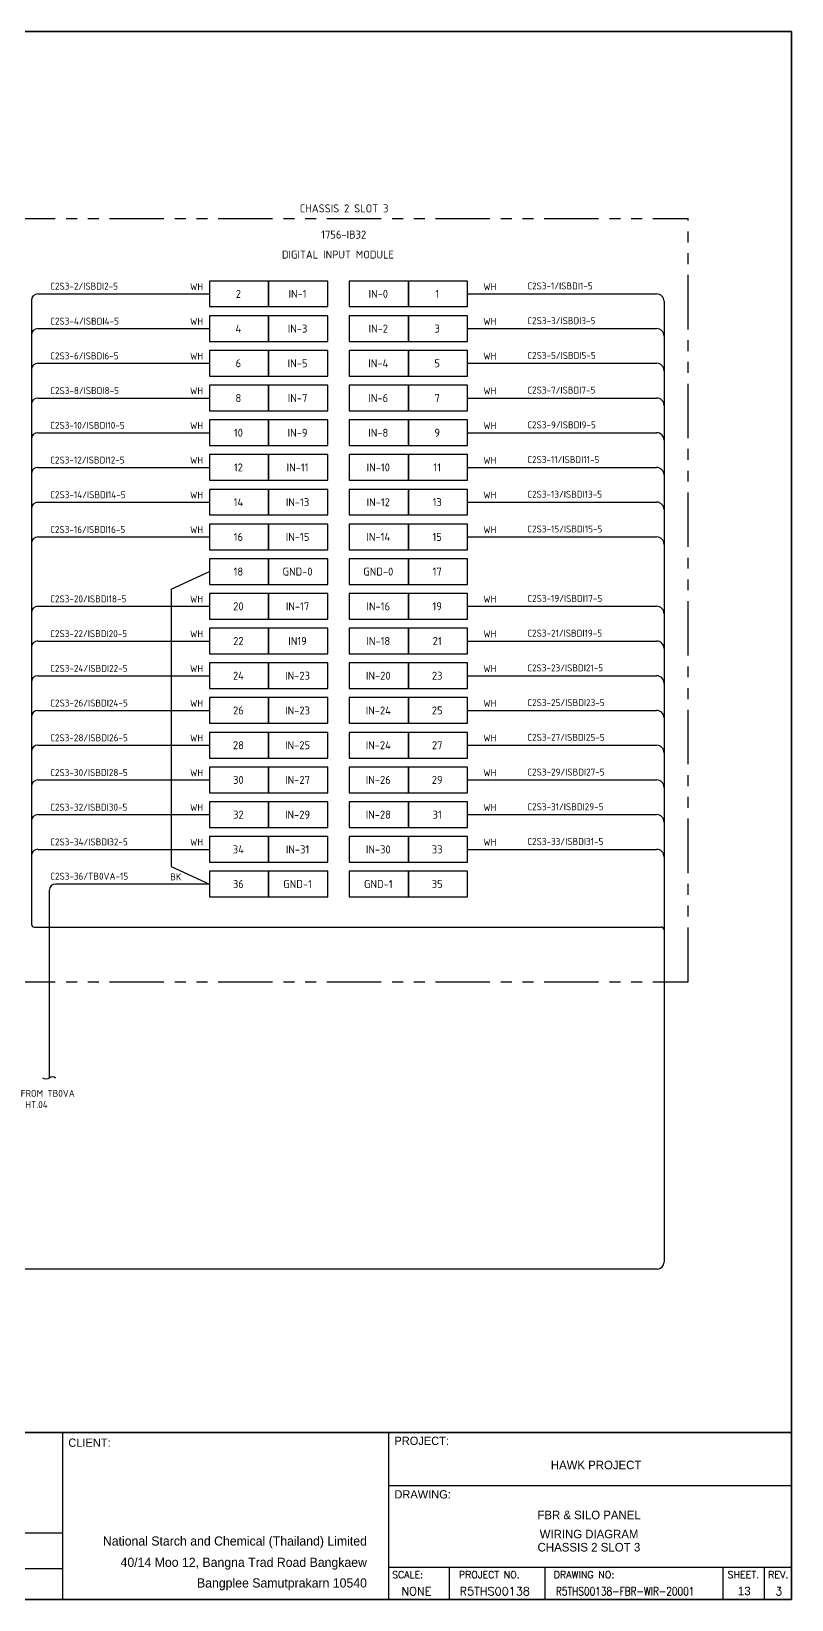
# Model space of a CAD drawing. Header units: inches. Extents: x 579627 to 667544, y 458630 to 507164.
# Drawn here: x 626321 to 627633, y 493540 to 496244 of the extents above; entities that cross this region are included whole.
import ezdxf
from ezdxf.enums import TextEntityAlignment as Align

# ---------------------------------------------------------------- set-up
doc = ezdxf.new("R2010")
doc.units = ezdxf.units.IN
doc.header["$MEASUREMENT"] = 0
doc.linetypes.add('PHANTOM2', pattern=[1.25, 0.625, -0.125, 0.125, -0.125, 0.125, -0.125])
for name, color, linetype in [('ASHADE', 7, 'Continuous'), ('GT_1', 9, 'Continuous'), ('HELPPOINT', 7, 'Continuous'), ('IE-CABLE', 1, 'Continuous'), ('IE-EQUIP', 253, 'Continuous'), ('IE-WIRE', 7, 'Continuous'), ('MEMBER', 7, 'Continuous'), ('TITLE_BOX', 7, 'Continuous')]:
    doc.layers.add(name, color=color, linetype=linetype)
doc.styles.add('HTX11', font='O8111901')
doc.styles.add('ISO3098B', font='ISO3098B.shx')
doc.styles.add('ROMANS', font='romans.shx', dxfattribs={"width": 0.85, "height": 25})
doc.styles.add('T1', font='browa.ttf', dxfattribs={"height": 1000})

# ---------------------------------------------------------------- blocks, each defined once
blk = doc.blocks.new('TPA')
at = {"color": 4}
for p, q in [((566459.5, 502010.1), (566459.5, 501946.4)), ((566647.2, 502010.1), (566647.2, 501946.4))]:
    blk.add_line(p, q, dxfattribs=at)
at = {"color": 4, "ltscale": 0.5}
for p, q in [((566996.2, 502010.1), (566996.2, 501946.4)), ((566996.2, 502010.1), (566996.2, 501946.4)), ((567077.1, 502010.1), (567077.1, 501946.4)), ((567077.1, 502010.1), (567077.1, 501946.4))]:
    blk.add_line(p, q, dxfattribs=at)
at = {"layer": 'GT_1', "color": 4}
for p, q in [((566341, 501946.4), (566341, 502273.8)), ((566341, 501946.4), (566341, 502273.8)), ((566341, 502010.1), (567131, 502010.1))]:
    blk.add_line(p, q, dxfattribs=at)
at = {"layer": 'GT_1', "color": 4, "flags": 128}
for points in [[(565702.1, 501946.4), (565702.1, 502273.8)], [(566341, 501946.4), (566341, 502273.8)], [(565702.1, 502076.3), (564807.7, 502076.3)], [(565702.1, 502006.4), (564807.7, 502006.4)]]:
    blk.add_lwpolyline(points, dxfattribs=at)
at = {"layer": 'HELPPOINT', "color": 4, "lineweight": 35}
for p, q in [((562706.8, 505019.3), (567131, 505019.3)), ((562706.8, 505019.3), (567131, 505019.3)), ((567131, 505019.3), (567131, 501946.4)), ((567131, 505019.3), (567131, 501946.4)), ((567131, 501946.4), (562706.8, 501946.4)), ((567131, 501946.4), (562706.8, 501946.4))]:
    blk.add_line(p, q, dxfattribs=at)
at = {"layer": 'HELPPOINT', "color": 4}
for p, q in [((566341, 502169.7), (567131, 502169.7)), ((566341, 502169.7), (567131, 502169.7)), ((566341, 502010.1), (567131, 502010.1))]:
    blk.add_line(p, q, dxfattribs=at)
at = {"layer": 'MEMBER', "color": 4, "lineweight": 35}
blk.add_line((562706.8, 502273.8), (567131, 502273.8), dxfattribs=at)
blk.add_line((562706.8, 502273.8), (567131, 502273.8), dxfattribs=at)
at = {"layer": 'MEMBER', "color": 4}
for p, q in [((566341, 502169.7), (567131, 502169.7)), ((566341, 502169.7), (567131, 502169.7)), ((566341, 502010.1), (567131, 502010.1)), ((566341, 502010.1), (567131, 502010.1))]:
    blk.add_line(p, q, dxfattribs=at)
at = {"color": 4, "ltscale": 100, "style": 'HTX11'}
for s, p in [('HAWK PROJECT', (566747.6, 502210.2)), ('FBR & SILO PANEL', (566733.8, 502112.3)), ('WIRING DIAGRAM', (566733.8, 502074.9))]:
    blk.add_text(s, height=16.696, dxfattribs=at).set_placement(p, align=Align.MIDDLE_CENTER)
at = {"style": 'HTX11'}
for tag, p in [('A', (566704.3, 502037.1)), ('B', (567038.2, 501963.3))]:
    blk.add_attdef(tag, text='', height=16.8, dxfattribs=at).set_placement(p, align=Align.MIDDLE_CENTER)
at = {"layer": 'GT_1', "color": 4, "style": 'HTX11'}
for s, p in [('CLIENT:', (565712.8, 502245.8)), ('PROJECT:', (566352.2, 502249.5)), ('DRAWING:', (566352.2, 502144.6))]:
    blk.add_text(s, height=16.19, dxfattribs=at).set_placement(p)
at = {"layer": 'MEMBER', "color": 4, "ltscale": 0.8, "style": 'ROMANS'}
for s, height, p in [('SCALE:', 13.49, (566347.7, 501988.5)), ('PROJECT NO.', 13.495, (566478.7, 501988.5)), ('DRAWING NO:', 13.495, (566664.7, 501988.5)), ('SHEET.', 13.64, (567005.3, 501988.5)), ('REV.', 13.64, (567084.8, 501988.5)), ('NONE', 16.17, (566365.9, 501954.7)), ('R5THS00138', 16.17, (566480, 501954.7))]:
    blk.add_text(s, height=height, dxfattribs=at).set_placement(p)
at = {"layer": 'MEMBER', "color": 4, "ltscale": 0.8, "style": 'ROMANS', "width": 0.8}
blk.add_text('R5THS00138-FBR-WIR-20001', height=16.175, dxfattribs=at).set_placement((566668.8, 501954.7))
at = {"layer": 'MEMBER', "color": 4, "ltscale": 0.8, "style": 'ROMANS'}
blk.add_text('3', height=16.2, dxfattribs=at).set_placement((567105.9, 501954.7), align=Align.CENTER)
at = {"layer": 'TITLE_BOX', "color": 7, "linetype": 'ByBlock', "style": 'T1'}
for s, p in [('National Starch and Chemical (Thailand) Limited', (566298.3, 502052.3)), ('40/14 Moo 12, Bangna Trad Road Bangkaew', (566298.3, 502010.5)), ('Bangplee Samutprakarn 10540', (566298.3, 501970.1))]:
    blk.add_text(s, height=18, dxfattribs=at).set_placement(p, align=Align.RIGHT)

msp = doc.modelspace()

# ---------------------------------------------------------------- linework, layer by layer
at = {"color": 4}
for p, q in [((627413.1, 495778.6), (627413.1, 494122)), ((627401.1, 494110), (626211.9, 494110))]:
    msp.add_line(p, q, dxfattribs=at)
for p, q in [((626562.9, 495282.2), (626628.5, 495312.6)), ((626562.9, 495282.2), (626562.9, 494804)), ((626562.9, 494804), (626628.5, 494773.8))]:
    msp.add_line(p, q)
at = {"color": 0}
msp.add_lwpolyline([(626363.3, 494439.3, 0.351), (626352.2, 494439.3, -0.351), (626341.1, 494439.3, 2.081666)], format="xyb", dxfattribs=at)
at = {"color": 4}
msp.add_arc((627401.1, 494122), 12, 270, 0, dxfattribs=at)
at = {"layer": 'ASHADE', "color": 2, "linetype": 'PHANTOM2', "ltscale": 150}
for p, q in [((626268.9, 495921.4), (627454.5, 495921.4)), ((627454.5, 494605.3), (627454.5, 495921.4)), ((626268.9, 494605.3), (627454.5, 494605.3))]:
    msp.add_line(p, q, dxfattribs=at)
at = {"layer": 'IE-CABLE', "color": 4}
for p, q in [((627074.1, 495791.5), (627400.2, 495791.5)), ((627074.1, 495731.6), (627400.2, 495731.6)), ((627074.1, 495671.8), (627400.2, 495671.8)), ((627074.1, 495611.9), (627400.2, 495611.9)), ((627074.1, 495552), (627400.2, 495552)), ((627074.1, 495492.2), (627400.2, 495492.2)), ((627074.1, 495432.3), (627400.2, 495432.3)), ((627074.1, 495372.4), (627400.2, 495372.4)), ((627074.1, 495252.7), (627400.2, 495252.7)), ((627074.1, 495192.8), (627400.2, 495192.8)), ((627074.1, 495133), (627400.2, 495133)), ((627074.1, 495073.1), (627400.2, 495073.1)), ((627074.1, 495013.2), (627400.2, 495013.2)), ((627074.1, 494953.4), (627400.2, 494953.4)), ((627074.1, 494893.5), (627400.2, 494893.5)), ((627074.1, 494833.6), (627400.2, 494833.6))]:
    msp.add_line(p, q, dxfattribs=at)
for centre in [(627400.2, 495778.6), (627400.2, 495718.7), (627400.2, 495658.8), (627400.2, 495599), (627400.2, 495539.1), (627400.2, 495479.2), (627400.2, 495419.4), (627400.2, 495359.5), (627400.2, 495239.8), (627400.2, 495179.9), (627400.2, 495120), (627400.2, 495060.2), (627400.2, 495000.3), (627400.2, 494940.4), (627400.2, 494880.6), (627400.2, 494820.7)]:
    msp.add_arc(centre, 12.9, 0, 90, dxfattribs=at)
at = {"layer": 'IE-EQUIP', "linetype": 'Continuous'}
for points in [[(626628.5, 495813.6), (626628.5, 495769.4), (626730.6, 495769.4), (626730.6, 495813.6)], [(626730.6, 495813.6), (626730.6, 495769.4), (626832.7, 495769.4), (626832.7, 495813.6)], [(626869.9, 495813.6), (626869.9, 495769.4), (626972, 495769.4), (626972, 495813.6)], [(626972, 495813.6), (626972, 495769.4), (627074.1, 495769.4), (627074.1, 495813.6)], [(626628.5, 495753.8), (626628.5, 495709.5), (626730.6, 495709.5), (626730.6, 495753.8)], [(626730.6, 495753.8), (626730.6, 495709.5), (626832.7, 495709.5), (626832.7, 495753.8)], [(626869.9, 495753.8), (626869.9, 495709.5), (626972, 495709.5), (626972, 495753.8)], [(626972, 495753.8), (626972, 495709.5), (627074.1, 495709.5), (627074.1, 495753.8)], [(626628.5, 495693.9), (626628.5, 495649.6), (626730.6, 495649.6), (626730.6, 495693.9)], [(626730.6, 495693.9), (626730.6, 495649.6), (626832.7, 495649.6), (626832.7, 495693.9)], [(626869.9, 495693.9), (626869.9, 495649.6), (626972, 495649.6), (626972, 495693.9)], [(626972, 495693.9), (626972, 495649.6), (627074.1, 495649.6), (627074.1, 495693.9)], [(626628.5, 495634), (626628.5, 495589.8), (626730.6, 495589.8), (626730.6, 495634)], [(626730.6, 495634), (626730.6, 495589.8), (626832.7, 495589.8), (626832.7, 495634)], [(626869.9, 495634), (626869.9, 495589.8), (626972, 495589.8), (626972, 495634)], [(626972, 495634), (626972, 495589.8), (627074.1, 495589.8), (627074.1, 495634)], [(626628.5, 495574.2), (626628.5, 495529.9), (626730.6, 495529.9), (626730.6, 495574.2)], [(626730.6, 495574.2), (626730.6, 495529.9), (626832.7, 495529.9), (626832.7, 495574.2)], [(626869.9, 495574.2), (626869.9, 495529.9), (626972, 495529.9), (626972, 495574.2)], [(626972, 495574.2), (626972, 495529.9), (627074.1, 495529.9), (627074.1, 495574.2)], [(626628.5, 495514.3), (626628.5, 495470), (626730.6, 495470), (626730.6, 495514.3)], [(626730.6, 495514.3), (626730.6, 495470), (626832.7, 495470), (626832.7, 495514.3)], [(626869.9, 495514.3), (626869.9, 495470), (626972, 495470), (626972, 495514.3)], [(626972, 495514.3), (626972, 495470), (627074.1, 495470), (627074.1, 495514.3)], [(626628.5, 495454.4), (626628.5, 495410.2), (626730.6, 495410.2), (626730.6, 495454.4)], [(626730.6, 495454.4), (626730.6, 495410.2), (626832.7, 495410.2), (626832.7, 495454.4)], [(626869.9, 495454.4), (626869.9, 495410.2), (626972, 495410.2), (626972, 495454.4)], [(626972, 495454.4), (626972, 495410.2), (627074.1, 495410.2), (627074.1, 495454.4)], [(626628.5, 495394.6), (626628.5, 495350.3), (626730.6, 495350.3), (626730.6, 495394.6)], [(626730.6, 495394.6), (626730.6, 495350.3), (626832.7, 495350.3), (626832.7, 495394.6)], [(626869.9, 495394.6), (626869.9, 495350.3), (626972, 495350.3), (626972, 495394.6)], [(626972, 495394.6), (626972, 495350.3), (627074.1, 495350.3), (627074.1, 495394.6)], [(626628.5, 495334.7), (626628.5, 495290.4), (626730.6, 495290.4), (626730.6, 495334.7)], [(626730.6, 495334.7), (626730.6, 495290.4), (626832.7, 495290.4), (626832.7, 495334.7)], [(626869.9, 495334.7), (626869.9, 495290.4), (626972, 495290.4), (626972, 495334.7)], [(626972, 495334.7), (626972, 495290.4), (627074.1, 495290.4), (627074.1, 495334.7)], [(626628.5, 495274.8), (626628.5, 495230.6), (626730.6, 495230.6), (626730.6, 495274.8)], [(626730.6, 495274.8), (626730.6, 495230.6), (626832.7, 495230.6), (626832.7, 495274.8)], [(626869.9, 495274.8), (626869.9, 495230.6), (626972, 495230.6), (626972, 495274.8)], [(626972, 495274.8), (626972, 495230.6), (627074.1, 495230.6), (627074.1, 495274.8)], [(626628.5, 495215), (626628.5, 495170.7), (626730.6, 495170.7), (626730.6, 495215)], [(626730.6, 495215), (626730.6, 495170.7), (626832.7, 495170.7), (626832.7, 495215)], [(626869.9, 495215), (626869.9, 495170.7), (626972, 495170.7), (626972, 495215)], [(626972, 495215), (626972, 495170.7), (627074.1, 495170.7), (627074.1, 495215)], [(626628.5, 495155.1), (626628.5, 495110.8), (626730.6, 495110.8), (626730.6, 495155.1)], [(626730.6, 495155.1), (626730.6, 495110.8), (626832.7, 495110.8), (626832.7, 495155.1)], [(626869.9, 495155.1), (626869.9, 495110.8), (626972, 495110.8), (626972, 495155.1)], [(626972, 495155.1), (626972, 495110.8), (627074.1, 495110.8), (627074.1, 495155.1)], [(626628.5, 495095.2), (626628.5, 495051), (626730.6, 495051), (626730.6, 495095.2)], [(626730.6, 495095.2), (626730.6, 495051), (626832.7, 495051), (626832.7, 495095.2)], [(626869.9, 495095.2), (626869.9, 495051), (626972, 495051), (626972, 495095.2)], [(626972, 495095.2), (626972, 495051), (627074.1, 495051), (627074.1, 495095.2)], [(626628.5, 495035.4), (626628.5, 494991.1), (626730.6, 494991.1), (626730.6, 495035.4)], [(626730.6, 495035.4), (626730.6, 494991.1), (626832.7, 494991.1), (626832.7, 495035.4)], [(626869.9, 495035.4), (626869.9, 494991.1), (626972, 494991.1), (626972, 495035.4)], [(626972, 495035.4), (626972, 494991.1), (627074.1, 494991.1), (627074.1, 495035.4)], [(626628.5, 494975.5), (626628.5, 494931.2), (626730.6, 494931.2), (626730.6, 494975.5)], [(626730.6, 494975.5), (626730.6, 494931.2), (626832.7, 494931.2), (626832.7, 494975.5)], [(626869.9, 494975.5), (626869.9, 494931.2), (626972, 494931.2), (626972, 494975.5)], [(626972, 494975.5), (626972, 494931.2), (627074.1, 494931.2), (627074.1, 494975.5)], [(626628.5, 494915.6), (626628.5, 494871.4), (626730.6, 494871.4), (626730.6, 494915.6)], [(626730.6, 494915.6), (626730.6, 494871.4), (626832.7, 494871.4), (626832.7, 494915.6)], [(626869.9, 494915.6), (626869.9, 494871.4), (626972, 494871.4), (626972, 494915.6)], [(626972, 494915.6), (626972, 494871.4), (627074.1, 494871.4), (627074.1, 494915.6)], [(626628.5, 494855.8), (626628.5, 494811.5), (626730.6, 494811.5), (626730.6, 494855.8)], [(626730.6, 494855.8), (626730.6, 494811.5), (626832.7, 494811.5), (626832.7, 494855.8)], [(626869.9, 494855.8), (626869.9, 494811.5), (626972, 494811.5), (626972, 494855.8)], [(626972, 494855.8), (626972, 494811.5), (627074.1, 494811.5), (627074.1, 494855.8)], [(626628.5, 494795.9), (626628.5, 494751.6), (626730.6, 494751.6), (626730.6, 494795.9)], [(626730.6, 494795.9), (626730.6, 494751.6), (626832.7, 494751.6), (626832.7, 494795.9)], [(626869.9, 494795.9), (626869.9, 494751.6), (626972, 494751.6), (626972, 494795.9)], [(626972, 494795.9), (626972, 494751.6), (627074.1, 494751.6), (627074.1, 494795.9)]]:
    msp.add_lwpolyline(points, close=True, dxfattribs=at)
at = {"layer": 'IE-WIRE', "color": 4}
for p, q in [((626332.6, 495791.5), (626628.5, 495791.5)), ((626321.6, 495780.4), (626321.6, 494704.6)), ((626332.6, 495731.6), (626628.5, 495731.6)), ((626332.6, 495671.8), (626628.5, 495671.8)), ((626332.6, 495611.9), (626628.5, 495611.9)), ((626332.6, 495552), (626628.5, 495552)), ((626332.6, 495492.2), (626628.5, 495492.2)), ((626332.6, 495432.3), (626628.5, 495432.3)), ((626332.6, 495372.4), (626628.5, 495372.4)), ((626332.6, 495252.7), (626628.5, 495252.7)), ((626332.6, 495192.8), (626628.5, 495192.8)), ((626332.6, 495133), (626628.5, 495133)), ((626332.6, 495073.1), (626628.5, 495073.1)), ((626332.6, 495013.2), (626628.5, 495013.2)), ((626332.6, 494953.4), (626628.5, 494953.4)), ((626332.6, 494893.5), (626628.5, 494893.5)), ((626332.6, 494833.6), (626628.5, 494833.6)), ((626326.6, 494699.6), (627408.1, 494699.6))]:
    msp.add_line(p, q, dxfattribs=at)
at = {"layer": 'IE-WIRE', "color": 0}
for p, q in [((626628.5, 494773.8), (626363.3, 494773.8)), ((626352.2, 494762.7), (626352.2, 494439.3))]:
    msp.add_line(p, q, dxfattribs=at)
at = {"layer": 'IE-WIRE', "color": 4}
for centre, radius, start, end in [((626332.6, 495780.4), 11.1, 90, 180), ((626332.6, 495720.6), 11.1, 90, 180), ((626332.6, 495660.7), 11.1, 90, 180), ((626332.6, 495600.8), 11.1, 90, 180), ((626332.6, 495541), 11.1, 90, 180), ((626332.6, 495481.1), 11.1, 90, 180), ((626332.6, 495421.2), 11.1, 90, 180), ((626332.6, 495361.4), 11.1, 90, 180), ((626332.6, 495241.6), 11.1, 90, 180), ((626332.6, 495181.8), 11.1, 90, 180), ((626332.6, 495121.9), 11.1, 90, 180), ((626332.6, 495062), 11.1, 90, 180), ((626332.6, 495002.2), 11.1, 90, 180), ((626332.6, 494942.3), 11.1, 90, 180), ((626332.6, 494882.4), 11.1, 90, 180), ((626332.6, 494822.6), 11.1, 90, 180), ((626326.6, 494704.6), 5, 180, 270), ((627408.1, 494694.6), 5, 0, 90)]:
    msp.add_arc(centre, radius, start, end, dxfattribs=at)
at = {"layer": 'IE-WIRE', "color": 0}
msp.add_arc((626363.3, 494762.7), 11.1, 90, 180, dxfattribs=at)

# ---------------------------------------------------------------- block references
ref = msp.add_blockref('TPA', (128557.9, 51827.1), dxfattribs=dict(xscale=0.8800000000046566, yscale=0.8800000000046566, zscale=0.8800000000000001))
ref.add_attrib('SHT', '13', dxfattribs={"height": 14.82, "style": 'HTX11'}).set_placement((627551.5, 493554.8), align=Align.MIDDLE_CENTER)
ref.add_attrib('B', 'CHASSIS 2 SLOT 3', dxfattribs={"height": 14.821, "style": 'HTX11'}).set_placement((627283.4, 493630.3), align=Align.MIDDLE_CENTER)

# ---------------------------------------------------------------- texts
at = {"color": 2, "style": 'ISO3098B'}
for s, p in [('CHASSIS 2 SLOT 3', (626861, 495938.9)), ('1756-IB32', (626860.3, 495893.7)), ('DIGITAL INPUT MODULE', (626850.4, 495859.3)), ('2', (626678.6, 495791.5)), ('IN-1', (626780.7, 495791.5)), ('IN-0', (626920, 495791.5)), ('1', (627021.6, 495791.5)), ('4', (626678.6, 495731.6)), ('IN-3', (626780.7, 495731.6)), ('IN-2', (626920, 495731.6)), ('3', (627021.6, 495731.6)), ('6', (626678.6, 495671.8)), ('IN-5', (626780.7, 495671.8)), ('IN-4', (626920, 495671.8)), ('5', (627021.6, 495671.8)), ('8', (626678.6, 495611.9)), ('IN-7', (626780.7, 495611.9)), ('IN-6', (626920, 495611.9)), ('7', (627021.6, 495611.9)), ('10', (626678.6, 495552)), ('IN-9', (626780.7, 495552)), ('IN-8', (626920, 495552)), ('9', (627021.6, 495552)), ('12', (626678.6, 495492.2)), ('IN-11', (626780.7, 495492.2)), ('IN-10', (626920, 495492.2)), ('11', (627021.6, 495492.2)), ('14', (626678.6, 495432.3)), ('IN-13', (626780.7, 495432.3)), ('IN-12', (626920, 495432.3)), ('13', (627021.6, 495432.3)), ('16', (626678.6, 495372.4)), ('IN-15', (626780.7, 495372.4)), ('IN-14', (626920, 495372.4)), ('15', (627021.6, 495372.4)), ('18', (626678.6, 495312.6)), ('GND-0', (626780.7, 495312.6)), ('GND-0', (626920, 495312.6)), ('17', (627021.6, 495312.6)), ('20', (626678.6, 495252.7)), ('IN-17', (626780.7, 495252.7)), ('IN-16', (626920, 495252.7)), ('19', (627021.6, 495252.7)), ('22', (626678.6, 495192.8)), ('IN19', (626780.7, 495192.8)), ('IN-18', (626920, 495192.8)), ('21', (627021.6, 495192.8)), ('24', (626678.6, 495133)), ('IN-23', (626780.7, 495133)), ('IN-20', (626920, 495133)), ('23', (627021.6, 495133)), ('26', (626678.6, 495073.1)), ('IN-23', (626780.7, 495073.1)), ('IN-24', (626920, 495073.1)), ('25', (627021.6, 495073.1)), ('28', (626678.6, 495013.2)), ('IN-25', (626780.7, 495013.2)), ('IN-24', (626920, 495013.2)), ('27', (627021.6, 495013.2)), ('30', (626678.6, 494953.4)), ('IN-27', (626780.7, 494953.4)), ('IN-26', (626920, 494953.4)), ('29', (627021.6, 494953.4)), ('32', (626678.6, 494893.5)), ('IN-29', (626780.7, 494893.5)), ('IN-28', (626920, 494893.5)), ('31', (627021.6, 494893.5)), ('34', (626678.6, 494833.6)), ('IN-31', (626780.7, 494833.6)), ('IN-30', (626920, 494833.6)), ('33', (627021.6, 494833.6)), ('36', (626678.6, 494773.8)), ('GND-1', (626780.7, 494773.8)), ('GND-1', (626920, 494773.8)), ('35', (627021.6, 494773.8))]:
    msp.add_text(s, height=13.8, dxfattribs=at).set_placement(p, align=Align.MIDDLE)
at = {"color": 4, "style": 'ISO3098B'}
for s, p in [('C2S3-2/ISBDI2-5', (626353.9, 495798.7)), ('WH', (626595.2, 495797.8)), ('WH', (627101.2, 495797.8)), ('C2S3-1/ISBDI1-5', (627177.1, 495799.1)), ('C2S3-4/ISBDI4-5', (626353.9, 495738.4)), ('WH', (626595.2, 495738)), ('WH', (627101.2, 495738)), ('C2S3-3/ISBDI3-5', (627177.1, 495739.2)), ('C2S3-6/ISBDI6-5', (626353.9, 495678.5)), ('WH', (626595.2, 495678.1)), ('WH', (627101.2, 495678.1)), ('C2S3-5/ISBDI5-5', (627177.1, 495679.3)), ('C2S3-8/ISBDI8-5', (626353.9, 495618.7)), ('WH', (626595.2, 495618.2)), ('WH', (627101.2, 495618.2)), ('C2S3-7/ISBDI7-5', (627177.1, 495619.5)), ('C2S3-10/ISBDI10-5', (626353.9, 495558.8)), ('WH', (626595.2, 495558.4)), ('WH', (627101.2, 495558.4)), ('C2S3-9/ISBDI9-5', (627177.1, 495559.6)), ('C2S3-12/ISBDI12-5', (626353.9, 495498.9)), ('WH', (626595.2, 495498.5)), ('WH', (627101.2, 495498.5)), ('C2S3-11/ISBDI11-5', (627177.1, 495499.7)), ('C2S3-14/ISBDI14-5', (626353.9, 495439.1)), ('WH', (626595.2, 495438.6)), ('WH', (627101.2, 495438.6)), ('C2S3-13/ISBDI13-5', (627177.1, 495439.9)), ('C2S3-16/ISBDI16-5', (626353.9, 495379.2)), ('WH', (626595.2, 495378.8)), ('WH', (627101.2, 495378.8)), ('C2S3-15/ISBDI15-5', (627177.1, 495380)), ('C2S3-20/ISBDI18-5', (626353.9, 495259.5)), ('WH', (626595.2, 495259)), ('WH', (627101.2, 495259)), ('C2S3-19/ISBDI17-5', (627177.1, 495260.3)), ('C2S3-22/ISBDI20-5', (626353.9, 495199.6)), ('WH', (626595.2, 495199.2)), ('WH', (627101.2, 495199.2)), ('C2S3-21/ISBDI19-5', (627177.1, 495200.4)), ('C2S3-24/ISBDI22-5', (626353.9, 495139.7)), ('WH', (626595.2, 495139.3)), ('WH', (627101.2, 495139.3)), ('C2S3-23/ISBDI21-5', (627177.1, 495140.5)), ('C2S3-26/ISBDI24-5', (626353.9, 495079.9)), ('WH', (626595.2, 495079.4)), ('WH', (627101.2, 495079.4)), ('C2S3-25/ISBDI23-5', (627177.1, 495080.7)), ('C2S3-28/ISBDI26-5', (626353.9, 495020)), ('WH', (626595.2, 495019.6)), ('WH', (627101.2, 495019.6)), ('C2S3-27/ISBDI25-5', (627177.1, 495020.8)), ('C2S3-30/ISBDI28-5', (626353.9, 494960.1)), ('WH', (626595.2, 494959.7)), ('WH', (627101.2, 494959.7)), ('C2S3-29/ISBDI27-5', (627177.1, 494960.9)), ('C2S3-32/ISBDI30-5', (626353.9, 494900.3)), ('WH', (626595.2, 494899.8)), ('WH', (627101.2, 494899.8)), ('C2S3-31/ISBDI29-5', (627177.1, 494901.1)), ('C2S3-34/ISBDI32-5', (626353.9, 494840.4)), ('WH', (626595.2, 494840)), ('WH', (627101.2, 494840)), ('C2S3-33/ISBDI31-5', (627177.1, 494841.2))]:
    msp.add_text(s, height=12, dxfattribs=at).set_placement(p)
at = {"color": 0, "style": 'ISO3098B'}
for s, p in [('C2S3-36/TB0VA-15', (626353.9, 494781.3)), ('BK', (626561, 494780.1)), ('FROM TB0VA', (626303.1, 494406.8)), ('SHT.04', (626301.9, 494387.5))]:
    msp.add_text(s, height=12, dxfattribs=at).set_placement(p)

doc.saveas('drawing.dxf')
